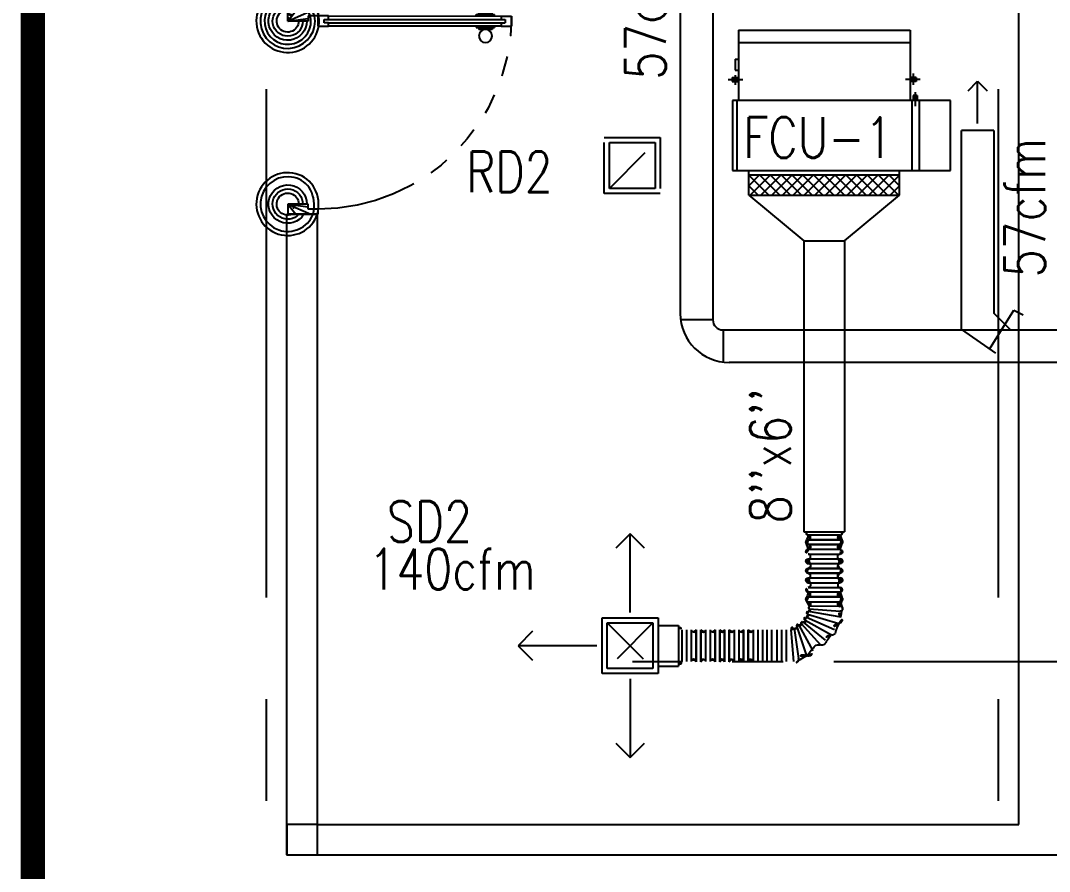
# Model space of a CAD drawing. Extents: x 417866231.7 to 417866328.5, y 43498046.7 to 43498124.2.
# Drawn here: x 417866236.03 to 417866241.09, y 43498093.38 to 43498097.56 of the extents above; entities that cross this region are included whole.
import ezdxf

# ---------------------------------------------------------------- set-up
doc = ezdxf.new("R2010")
doc.units = 0
doc.header["$MEASUREMENT"] = 0
for name, pattern in [('CENTER', [2, 1.25, -0.25, 0.25, -0.25]), ('CENTER2', [1.125, 0.75, -0.125, 0.125, -0.125]), ('CENTERX2', [4, 2.5, -0.5, 0.5, -0.5]), ('HIDDEN', [0.375, 0.25, -0.125])]:
    doc.linetypes.add(name, pattern=pattern)
doc.layers.get('0').update_dxf_attribs({"linetype": 'CONTINUOUS'})
for name, color, linetype in [('ALM', 9, 'CONTINUOUS'), ('AXES', 11, 'CENTERX2'), ('AXES1', 11, 'CENTER'), ('DOOR', 9, 'CONTINUOUS'), ('DUCT', 6, 'CONTINUOUS'), ('ELEV', 2, 'CONTINUOUS'), ('FCU', 6, 'CONTINUOUS'), ('M-AC-FLEX', 7, 'CONTINUOUS'), ('M-EGU.', 2, 'CONTINUOUS'), ('M-TEXT', 2, 'CONTINUOUS'), ('WALL', 9, 'CONTINUOUS')]:
    doc.layers.add(name, color=color, linetype=linetype)
doc.styles.add('ROMANS', font='ROMANS.shx', dxfattribs={"width": 0.6})

# ---------------------------------------------------------------- blocks, each defined once
blk = doc.blocks.new('D1000')
at = {"layer": 'DOOR', "color": 7, "linetype": 'ByBlock'}
for p, q in [((0, 0), (-150, 0)), ((-150, 0), (-150, -25)), ((-150, 0), (0, 0)), ((0, -50), (-113.7, 0)), ((0, -50), (-40.1, 0)), ((0, -50), (0, 0)), ((-1050, -25.2), (-1100, -25.2)), ((-1100, -75.2), (-1100, -25.2)), ((-1100, -25.2), (-1100, -75.2)), ((-1050, -42.2), (-1070, -42.2)), ((-1070, -42.2), (-1070, -58.2)), ((-1050, -25.2), (-1050, -42.2)), ((-927.6, -18), (-1017.6, -18)), ((-1017.6, -25.2), (-1017.6, -18)), ((-1005, -9), (-940.2, -9)), ((-1005, -18), (-1005, -9)), ((-1005, -18), (-940.2, -18)), ((-940.2, -18), (-940.2, -9)), ((-927.6, -25.2), (-927.6, -18)), ((-200, -42), (-200, -25)), ((-200, -25), (-150, -25)), ((-180, -42), (-200, -42)), ((-180, -58), (-180, -42)), ((-150, -75), (-150, -25)), ((-150, -25), (-100, -25)), ((-100, -25), (-100, -50)), ((0, -50), (-100, -36.6)), ((-100, -50), (0, -50)), ((-1050, -75.2), (-1100, -75.2)), ((-1050, -58.2), (-1070, -58.2)), ((-1050, -58.2), (-1050, -75.2)), ((-1017.6, -75.2), (-1017.6, -82.4)), ((-927.6, -82.4), (-1017.6, -82.4)), ((-1005, -82.4), (-940.2, -82.4)), ((-1005, -82.4), (-1005, -91.4)), ((-1005, -91.4), (-940.2, -91.4)), ((-940.2, -82.4), (-940.2, -91.4)), ((-927.6, -75.2), (-927.6, -82.4)), ((-200, -75), (-200, -58)), ((-200, -58), (-180, -58)), ((-150, -75), (-200, -75)), ((0, -950), (-113.7, -1000)), ((-100, -975), (-100, -950)), ((0, -950), (-100, -963.4)), ((-100, -950), (0, -950)), ((0, -950), (-40.1, -1000)), ((0, -950), (0, -1000)), ((-150, -975), (-100, -975)), ((-150, -1000), (-150, -975)), ((-150, -1000), (0, -1000)), ((0, -1000), (-150, -1000))]:
    blk.add_line(p, q, dxfattribs=at)
at = {"layer": 'DOOR', "linetype": 'ByBlock'}
for p, q in [((-200, -25), (-1050, -25.2)), ((-200, -42), (-1050, -42.2)), ((-200, -58), (-1050, -58.2)), ((-1050, -75.2), (-200, -75))]:
    blk.add_line(p, q, dxfattribs=at)
at = {"layer": 'DOOR', "color": 7, "linetype": 'ByBlock'}
for centre in [(-972.6, 23.4), (-972.6, -123.7)]:
    blk.add_circle(centre, 32.4, dxfattribs=at)
for centre, radius, start, end in [((0, -50), 134.4, 158.1598, 169.28), ((0, -50), 74.4, 137.7764, 180), ((0, -50), 54.4, 113.2074, 180), ((0, -50), 154.4, 161.1053, 166.2858), ((0, -50), 114.4, 154.0838, 167.3774), ((0, -50), 94.4, 148.0182, 180), ((0, -50), 34.4, 90, 180), ((0, -50), 14.4, 90, 180), ((0, -950), 94.4, 180, 211.9818), ((0, -950), 74.4, 180, 222.2236), ((0, -950), 54.4, 180, 246.7926), ((0, -950), 34.4, 180, 270), ((0, -950), 14.4, 180, 270), ((0, -950), 154.4, 193.7142, 198.8947), ((0, -950), 134.4, 190.72, 201.8402)]:
    blk.add_arc(centre, radius, start, end, dxfattribs=at)
at = {"layer": 'DOOR', "linetype": 'HIDDEN', "ltscale": 0.5}
blk.add_arc((-149.4, -24.5), 950.5, 180.0434, 269.9667, dxfattribs=at)
blk = doc.blocks.new('*X110')
at = {"color": 0}
for p, q in [((16890.5, -2466.6), (16943.5, -2413.6)), ((16890.5, -2519.6), (16990.5, -2419.6)), ((16990.5, -2512.5), (16891.6, -2413.6)), ((16990.5, -2459.4), (16944.6, -2413.6)), ((16990.5, -2565.5), (16890.5, -2465.5)), ((16890.5, -2572.6), (16990.5, -2472.6)), ((16990.5, -2618.5), (16890.5, -2518.5)), ((16890.5, -2625.7), (16990.5, -2525.7)), ((16990.5, -2671.6), (16890.5, -2571.6)), ((16890.5, -2678.7), (16990.5, -2578.7)), ((16990.5, -2724.6), (16890.5, -2624.6)), ((16890.5, -2731.7), (16990.5, -2631.7)), ((16990.5, -2777.6), (16890.5, -2677.6)), ((16890.5, -2784.8), (16990.5, -2684.8)), ((16990.5, -2830.7), (16890.5, -2730.7)), ((16890.5, -2837.8), (16990.5, -2737.8)), ((16990.5, -2883.7), (16890.5, -2783.7)), ((16890.5, -2890.8), (16990.5, -2790.8)), ((16990.5, -2936.7), (16890.5, -2836.7)), ((16890.5, -2943.9), (16990.5, -2843.9)), ((16990.5, -2989.8), (16890.5, -2889.8)), ((16890.5, -2996.9), (16990.5, -2896.9)), ((16990.5, -3042.8), (16890.5, -2942.8)), ((16890.5, -3049.9), (16990.5, -2949.9)), ((16990.5, -3095.8), (16890.5, -2995.8)), ((16890.5, -3103), (16990.5, -3003)), ((16990.5, -3148.9), (16890.5, -3048.9)), ((16891.5, -3154.9), (16990.5, -3056)), ((16943.5, -3154.9), (16890.5, -3101.9)), ((16944.6, -3154.9), (16990.5, -3109))]:
    blk.add_line(p, q, dxfattribs=at)

msp = doc.modelspace()

# ---------------------------------------------------------------- linework, layer by layer
at = {"layer": 'ALM', "linetype": 'ByBlock'}
msp.add_lwpolyline([(417866237.4886, 43498093.6088), (417866237.3386, 43498093.6088), (417866237.3386, 43498093.4588), (417866237.4886, 43498093.4588)], close=True, dxfattribs=at)
at = {"layer": 'AXES'}
for p, q in [((417866237.2386, 43498046.7245), (417866237.2386, 43498123.5372)), ((417866240.8386, 43498046.7245), (417866240.8386, 43498123.5372))]:
    msp.add_line(p, q, dxfattribs=at)
at = {"layer": 'AXES1'}
msp.add_line((417866297.2786, 43498094.4088), (417866239.0386, 43498094.4088), dxfattribs=at)
at = {"layer": 'DUCT'}
for p, q in [((417866239.2733, 43498098.0242), (417866239.2733, 43498096.1203)), ((417866239.4333, 43498098.0242), (417866239.4333, 43498096.0903)), ((417866240.6554, 43498096.0429), (417866240.6554, 43498097.0205)), ((417866240.8154, 43498097.0205), (417866240.8154, 43498096.1229)), ((417866239.8811, 43498096.4788), (417866239.8811, 43498095.0467)), ((417866239.8811, 43498096.4788), (417866240.0811, 43498096.4788)), ((417866240.0811, 43498096.4788), (417866240.0811, 43498095.0467)), ((417866240.794, 43498095.9459), (417866240.9141, 43498096.1374)), ((417866240.8954, 43498096.0429), (417866240.8154, 43498096.1229)), ((417866240.9141, 43498096.1374), (417866240.9593, 43498096.1143)), ((417866240.9141, 43498096.1374), (417866240.9141, 43498096.1374)), ((417866239.4333, 43498096.0903), (417866239.2752, 43498096.0903)), ((417866239.4833, 43498096.0403), (417866239.4833, 43498095.8822)), ((417866239.4833, 43498096.0403), (417866246.745, 43498096.0403)), ((417866240.6554, 43498096.0429), (417866240.8234, 43498095.9253)), ((417866246.825, 43498095.8803), (417866239.5133, 43498095.8803)), ((417866239.8811, 43498095.0467), (417866240.0811, 43498095.0467))]:
    msp.add_line(p, q, dxfattribs=at)
at = {"layer": 'DUCT', "linetype": 'ByBlock'}
for p, q in [((417866240.8154, 43498097.0205), (417866240.6554, 43498097.0205)), ((417866239.6104, 43498096.7023), (417866239.8811, 43498096.4788)), ((417866240.0811, 43498096.4788), (417866240.3518, 43498096.7023))]:
    msp.add_line(p, q, dxfattribs=at)
at = {"layer": 'DUCT'}
for centre, radius in [((417866239.5133, 43498096.1203), 0.24), ((417866239.4833, 43498096.0903), 0.05)]:
    msp.add_arc(centre, radius, 180, 270, dxfattribs=at)
at = {"layer": 'ELEV', "linetype": 'CENTER2', "const_width": 0.12}
msp.add_lwpolyline([(417866236.0887, 43498051.2697), (417866236.0887, 43498114.8088)], dxfattribs=at)
at = {"layer": 'FCU', "color": 6}
for p, q in [((417866239.5588, 43498097.5135), (417866239.5588, 43498097.1675)), ((417866239.5588, 43498097.5135), (417866240.4033, 43498097.5135)), ((417866240.4033, 43498097.5135), (417866240.4033, 43498097.1675)), ((417866239.5303, 43498097.1675), (417866239.5303, 43498096.8246)), ((417866240.4502, 43498097.1675), (417866239.5303, 43498097.1675)), ((417866240.4502, 43498096.8246), (417866240.4502, 43498097.1675)), ((417866239.5303, 43498096.8246), (417866240.4502, 43498096.8246))]:
    msp.add_line(p, q, dxfattribs=at)
at = {"layer": 'FCU', "color": 3}
for p, q in [((417866239.5588, 43498097.4532), (417866240.4033, 43498097.4532)), ((417866239.5438, 43498097.3719), (417866239.5588, 43498097.3719)), ((417866239.5438, 43498097.3719), (417866239.5438, 43498097.317)), ((417866239.5288, 43498097.2814), (417866239.5288, 43498097.2614)), ((417866239.5288, 43498097.2814), (417866239.5588, 43498097.2814)), ((417866239.5438, 43498097.317), (417866239.5588, 43498097.317)), ((417866240.4333, 43498097.2814), (417866240.4033, 43498097.2814)), ((417866240.4183, 43498097.3012), (417866240.4183, 43498097.2445)), ((417866240.4333, 43498097.2814), (417866240.4333, 43498097.2614)), ((417866239.5089, 43498097.2714), (417866239.5816, 43498097.2714)), ((417866239.5288, 43498097.2614), (417866239.5588, 43498097.2614)), ((417866240.4533, 43498097.2714), (417866240.3806, 43498097.2714)), ((417866240.4333, 43498097.2614), (417866240.4033, 43498097.2614)), ((417866240.4387, 43498097.1925), (417866240.4187, 43498097.1925)), ((417866240.4187, 43498097.1925), (417866240.4187, 43498097.1675)), ((417866240.4287, 43498097.2085), (417866240.4287, 43498097.1402)), ((417866240.4387, 43498097.1925), (417866240.4387, 43498097.1675)), ((417866239.5507, 43498097.1675), (417866239.5507, 43498096.8246)), ((417866240.4115, 43498097.1675), (417866240.4115, 43498096.8246)), ((417866240.6026, 43498097.1675), (417866240.4502, 43498097.1675)), ((417866240.6026, 43498096.8246), (417866240.6026, 43498097.1675)), ((417866239.6104, 43498096.7023), (417866239.6104, 43498096.8246)), ((417866240.3518, 43498096.7023), (417866240.3518, 43498096.8246)), ((417866240.4502, 43498096.8246), (417866240.6026, 43498096.8246)), ((417866239.6104, 43498096.8023), (417866240.3518, 43498096.8023)), ((417866239.6104, 43498096.7023), (417866240.3518, 43498096.7023))]:
    msp.add_line(p, q, dxfattribs=at)
at = {"layer": 'FCU', "color": 2}
msp.add_line((417866239.5438, 43498097.2922), (417866239.5438, 43498097.2445), dxfattribs=at)
at = {"layer": 'M-AC-FLEX', "color": 11}
for p, q in [((417866240.0596, 43498095.0312), (417866239.9026, 43498095.0312)), ((417866239.9026, 43498095.0078), (417866240.0596, 43498095.0078)), ((417866239.9026, 43498095.0078), (417866240.0596, 43498095.0078)), ((417866240.0596, 43498095.0078), (417866239.9026, 43498095.0078)), ((417866239.9026, 43498094.9843), (417866240.0596, 43498094.9843)), ((417866240.0596, 43498094.9843), (417866239.9026, 43498094.9843)), ((417866239.9026, 43498094.9843), (417866240.0596, 43498094.9843)), ((417866240.0596, 43498094.9608), (417866239.9026, 43498094.9608)), ((417866239.9024, 43498094.9378), (417866240.0594, 43498094.9378)), ((417866239.9024, 43498094.9143), (417866240.0594, 43498094.9143)), ((417866239.9024, 43498094.8909), (417866240.0594, 43498094.8909)), ((417866239.9024, 43498094.8674), (417866240.0594, 43498094.8674)), ((417866240.0596, 43498094.8674), (417866239.9026, 43498094.8674)), ((417866239.9024, 43498094.8443), (417866240.0594, 43498094.8443)), ((417866239.9024, 43498094.8209), (417866240.0594, 43498094.8209)), ((417866240.0596, 43498094.8443), (417866239.9026, 43498094.8443)), ((417866239.9024, 43498094.7974), (417866240.0594, 43498094.7974)), ((417866239.9024, 43498094.774), (417866240.0594, 43498094.774)), ((417866240.0596, 43498094.7509), (417866239.9026, 43498094.7509)), ((417866239.9026, 43498094.7274), (417866240.0596, 43498094.7274)), ((417866240.0596, 43498094.7274), (417866239.9026, 43498094.7274)), ((417866239.9026, 43498094.704), (417866240.0596, 43498094.704)), ((417866239.9022, 43498094.6571), (417866240.0635, 43498094.6301)), ((417866239.9071, 43498094.6695), (417866240.0596, 43498094.6571)), ((417866240.0596, 43498094.6805), (417866239.9092, 43498094.6826)), ((417866239.8671, 43498094.5972), (417866239.9621, 43498094.4913)), ((417866239.8783, 43498094.6029), (417866239.9862, 43498094.5149)), ((417866239.8866, 43498094.6127), (417866240.0162, 43498094.5406)), ((417866239.8938, 43498094.6279), (417866240.0317, 43498094.5672)), ((417866239.8992, 43498094.6425), (417866240.0522, 43498094.5967)), ((417866239.2805, 43498094.5661), (417866239.2805, 43498094.4091)), ((417866239.304, 43498094.5661), (417866239.304, 43498094.4091)), ((417866239.304, 43498094.5661), (417866239.304, 43498094.4091)), ((417866239.3274, 43498094.5661), (417866239.3274, 43498094.4091)), ((417866239.3274, 43498094.5661), (417866239.3274, 43498094.4091)), ((417866239.3509, 43498094.5661), (417866239.3509, 43498094.4091)), ((417866239.3509, 43498094.4089), (417866239.3509, 43498094.5659)), ((417866239.3739, 43498094.5661), (417866239.3739, 43498094.4091)), ((417866239.3739, 43498094.4089), (417866239.3739, 43498094.5659)), ((417866239.3974, 43498094.5661), (417866239.3974, 43498094.4091)), ((417866239.3974, 43498094.5661), (417866239.3974, 43498094.4091)), ((417866239.3974, 43498094.5661), (417866239.3974, 43498094.4091)), ((417866239.3974, 43498094.5661), (417866239.3974, 43498094.4091)), ((417866239.4209, 43498094.5661), (417866239.4209, 43498094.4091)), ((417866239.4209, 43498094.5661), (417866239.4209, 43498094.4091)), ((417866239.4209, 43498094.5661), (417866239.4209, 43498094.4091)), ((417866239.4209, 43498094.5661), (417866239.4209, 43498094.4091)), ((417866239.4443, 43498094.5661), (417866239.4443, 43498094.4091)), ((417866239.4443, 43498094.4089), (417866239.4443, 43498094.5659)), ((417866239.4674, 43498094.5661), (417866239.4674, 43498094.4091)), ((417866239.4674, 43498094.5661), (417866239.4674, 43498094.4091)), ((417866239.4674, 43498094.4089), (417866239.4674, 43498094.5659)), ((417866239.4908, 43498094.5661), (417866239.4908, 43498094.4091)), ((417866239.4908, 43498094.5661), (417866239.4908, 43498094.4091)), ((417866239.4908, 43498094.4089), (417866239.4908, 43498094.5659)), ((417866239.5139, 43498094.5661), (417866239.5139, 43498094.4091)), ((417866239.5139, 43498094.4089), (417866239.5139, 43498094.5659)), ((417866239.5374, 43498094.5661), (417866239.5374, 43498094.4091)), ((417866239.5374, 43498094.5661), (417866239.5374, 43498094.4091)), ((417866239.5374, 43498094.5661), (417866239.5374, 43498094.4091)), ((417866239.5374, 43498094.5661), (417866239.5374, 43498094.4091)), ((417866239.5608, 43498094.5661), (417866239.5608, 43498094.4091)), ((417866239.5608, 43498094.5661), (417866239.5608, 43498094.4091)), ((417866239.5608, 43498094.5661), (417866239.5608, 43498094.4091)), ((417866239.5608, 43498094.5661), (417866239.5608, 43498094.4091)), ((417866239.5843, 43498094.5661), (417866239.5843, 43498094.4091)), ((417866239.5843, 43498094.4089), (417866239.5843, 43498094.5659)), ((417866239.6073, 43498094.5661), (417866239.6073, 43498094.4091)), ((417866239.6073, 43498094.4089), (417866239.6073, 43498094.5659)), ((417866239.6308, 43498094.5661), (417866239.6308, 43498094.4091)), ((417866239.6308, 43498094.5661), (417866239.6308, 43498094.4091)), ((417866239.6543, 43498094.5661), (417866239.6543, 43498094.4091)), ((417866239.6543, 43498094.5661), (417866239.6543, 43498094.4091)), ((417866239.6777, 43498094.5661), (417866239.6777, 43498094.4091)), ((417866239.7008, 43498094.4089), (417866239.7008, 43498094.5659)), ((417866239.7242, 43498094.4089), (417866239.7242, 43498094.5659)), ((417866239.7473, 43498094.5661), (417866239.7473, 43498094.4091)), ((417866239.7707, 43498094.5661), (417866239.7707, 43498094.4091)), ((417866239.7942, 43498094.5661), (417866239.7942, 43498094.4091)), ((417866239.8176, 43498094.5661), (417866239.8296, 43498094.4099)), ((417866239.8332, 43498094.5739), (417866239.8552, 43498094.4239)), ((417866239.846, 43498094.581), (417866239.8944, 43498094.4384)), ((417866239.8554, 43498094.589), (417866239.9247, 43498094.4627))]:
    msp.add_line(p, q, dxfattribs=at)
at = {"layer": 'M-AC-FLEX'}
for points in [[(417866239.9026, 43498095.0312, -0.527122), (417866239.8916, 43498095.0467, -0.527122)], [(417866239.9026, 43498095.0312, -1), (417866239.9026, 43498095.0078, 1), (417866239.9026, 43498094.9843)], [(417866239.9026, 43498094.9843, -1), (417866239.9026, 43498095.0078)], [(417866239.9026, 43498094.9608, 1), (417866239.9026, 43498094.9843, -1), (417866239.9026, 43498095.0078)], [(417866239.9026, 43498095.0078, 1), (417866239.9026, 43498094.9843)], [(417866239.9022, 43498095.0312, 0.004461), (417866239.9024, 43498095.0312)], [(417866240.0596, 43498095.0078, -1), (417866240.0596, 43498095.0312)], [(417866240.0596, 43498095.0312, 1), (417866240.0596, 43498095.0078, -1), (417866240.0596, 43498094.9843)], [(417866240.0596, 43498094.9608, -1), (417866240.0596, 43498094.9843, 1), (417866240.0596, 43498095.0078)], [(417866240.0704, 43498095.0467, -0.527196), (417866240.0594, 43498095.0312)], [(417866240.0596, 43498094.9843, 1), (417866240.0596, 43498095.0078)], [(417866240.0596, 43498095.0078, -1), (417866240.0596, 43498094.9843)], [(417866240.0596, 43498095.0078, -1), (417866240.0596, 43498094.9843)], [(417866240.0596, 43498094.9843, 1), (417866240.0596, 43498095.0078)], [(417866239.9026, 43498094.9608, 0.999838), (417866239.9022, 43498094.9378)], [(417866239.9022, 43498094.9608, -0.004461), (417866239.9024, 43498094.9608)], [(417866240.0594, 43498094.8909, -0.00089), (417866240.0594, 43498094.8909, 1), (417866240.0594, 43498094.9143, -1), (417866240.0594, 43498094.9378, 1.018005), (417866240.0594, 43498094.9608)], [(417866240.0596, 43498094.9843, 1), (417866240.0596, 43498094.9608)], [(417866239.9024, 43498094.8909, 0.00089), (417866239.9024, 43498094.8909, -1), (417866239.9024, 43498094.9143, 1), (417866239.9024, 43498094.9378, -0.008922), (417866239.902, 43498094.9378)], [(417866239.9024, 43498094.9143, -0.00089), (417866239.9024, 43498094.9143, 1), (417866239.9024, 43498094.8909, -0.00089), (417866239.9024, 43498094.8909, -0.00089)], [(417866239.9024, 43498094.9143, -0.00089), (417866239.9024, 43498094.9143, 1), (417866239.9024, 43498094.8909, -1), (417866239.9024, 43498094.8674, 0.008922), (417866239.902, 43498094.8674)], [(417866239.9024, 43498094.8909, 0.00089), (417866239.9024, 43498094.8909, -1), (417866239.9024, 43498094.9143, 0.00089), (417866239.9024, 43498094.9143, 0.00089)], [(417866240.0594, 43498094.9143, 0.00089), (417866240.0594, 43498094.9143, -1), (417866240.0594, 43498094.8909, 1), (417866240.0594, 43498094.8674, -1.018005), (417866240.0594, 43498094.8443)], [(417866240.0594, 43498094.9143, 0.00089), (417866240.0594, 43498094.9143, -1), (417866240.0594, 43498094.8909, 0.00089), (417866240.0594, 43498094.8909, 0.00089)], [(417866240.0594, 43498094.8909, -0.00089), (417866240.0594, 43498094.8909, 1), (417866240.0594, 43498094.9143, -0.00089), (417866240.0594, 43498094.9143, -0.00089)], [(417866239.9026, 43498094.8674, 0.999838), (417866239.9022, 43498094.8443)], [(417866239.9026, 43498094.8443, -0.999838), (417866239.9022, 43498094.8674)], [(417866239.9022, 43498094.8674, -0.004461), (417866239.9024, 43498094.8674)], [(417866239.9026, 43498094.8674, 0.492359), (417866239.9139, 43498094.8821, 0.492359)], [(417866239.9092, 43498094.8695, 0.317047), (417866239.9139, 43498094.8821, 0.317047)], [(417866240.0594, 43498094.7974, -0.00089), (417866240.0594, 43498094.7974, 1), (417866240.0594, 43498094.8209, -1), (417866240.0594, 43498094.8443, 1.018005), (417866240.0594, 43498094.8674)], [(417866240.0483, 43498094.8821, 0.492359), (417866240.0596, 43498094.8674)], [(417866240.0596, 43498094.8674, -0.492359), (417866240.0483, 43498094.8821, -0.492359)], [(417866240.0596, 43498094.8674, -0.492357), (417866240.0483, 43498094.8821, -0.492357)], [(417866239.9024, 43498094.7974, 0.00089), (417866239.9024, 43498094.7974, -1), (417866239.9024, 43498094.8209, 1), (417866239.9024, 43498094.8443, -0.008922), (417866239.902, 43498094.8443)], [(417866239.9024, 43498094.8209, -0.00089), (417866239.9024, 43498094.8209, 1), (417866239.9024, 43498094.7974, -1), (417866239.9024, 43498094.774, 0.008922), (417866239.902, 43498094.774)], [(417866239.9024, 43498094.7974, 0.00089), (417866239.9024, 43498094.7974, -1), (417866239.9024, 43498094.8209, 0.00089), (417866239.9024, 43498094.8209, 0.00089)], [(417866239.9024, 43498094.8209, -0.00089), (417866239.9024, 43498094.8209, 1), (417866239.9024, 43498094.7974, -0.00089), (417866239.9024, 43498094.7974, -0.00089)], [(417866239.9022, 43498094.8443, 0.004461), (417866239.9024, 43498094.8443)], [(417866239.9026, 43498094.8443, -0.492359), (417866239.9139, 43498094.8296, -0.492359)], [(417866239.9092, 43498094.8423, -0.317047), (417866239.9139, 43498094.8296, -0.317047)], [(417866240.0594, 43498094.8209, 0.00089), (417866240.0594, 43498094.8209, -1), (417866240.0594, 43498094.7974, 1), (417866240.0594, 43498094.774, -1.018005), (417866240.0594, 43498094.7509)], [(417866240.0483, 43498094.8296, -0.492359), (417866240.0596, 43498094.8443)], [(417866240.0596, 43498094.8443, 0.492359), (417866240.0483, 43498094.8296, 0.492359)], [(417866240.0596, 43498094.8443, 0.492357), (417866240.0483, 43498094.8296, 0.492357)], [(417866240.0594, 43498094.7974, -0.00089), (417866240.0594, 43498094.7974, 1), (417866240.0594, 43498094.8209, -0.00089), (417866240.0594, 43498094.8209, -0.00089)], [(417866240.0594, 43498094.8209, 0.00089), (417866240.0594, 43498094.8209, -1), (417866240.0594, 43498094.7974, 0.00089), (417866240.0594, 43498094.7974, 0.00089)], [(417866239.9026, 43498094.7509, -0.999838), (417866239.9022, 43498094.774)], [(417866239.9026, 43498094.7509, -1), (417866239.9026, 43498094.7274, 1), (417866239.9026, 43498094.704)], [(417866239.9022, 43498094.7509, 0.004461), (417866239.9024, 43498094.7509)], [(417866240.0596, 43498094.7274, -1), (417866240.0596, 43498094.7509)], [(417866240.0596, 43498094.7509, 1), (417866240.0596, 43498094.7274, -1), (417866240.0596, 43498094.704)], [(417866239.9092, 43498094.6826, 0.736653), (417866239.9026, 43498094.704, -1), (417866239.9026, 43498094.7274)], [(417866239.9026, 43498094.7274, 1), (417866239.9026, 43498094.704)], [(417866239.9026, 43498094.704, -0.606794), (417866239.9122, 43498094.6855, -0.606794)], [(417866240.0596, 43498094.6805, -1), (417866240.0596, 43498094.704, 1), (417866240.0596, 43498094.7274)], [(417866240.0596, 43498094.704, 1), (417866240.0596, 43498094.6805, -1), (417866240.0596, 43498094.6571)], [(417866240.0596, 43498094.704, 0.606794), (417866240.05, 43498094.6855, 0.606794)], [(417866240.0596, 43498094.7274, -1), (417866240.0596, 43498094.704)], [(417866240.0596, 43498094.704, 1), (417866240.0596, 43498094.7274)], [(417866239.8975, 43498094.6435, -0.78893), (417866239.9029, 43498094.6571, 1.030272), (417866239.9071, 43498094.6695)], [(417866239.9071, 43498094.6695, -0.635837), (417866239.9092, 43498094.6826, -0.724161)], [(417866240.0632, 43498094.6301, -0.575939), (417866240.0596, 43498094.6571, 1), (417866240.0596, 43498094.6805)], [(417866239.846, 43498094.581, -1.125229), (417866239.8554, 43498094.589, 1.12511), (417866239.8664, 43498094.5985, 0.893954)], [(417866239.8664, 43498094.5985, -0.698197), (417866239.8783, 43498094.6029, 1.180405), (417866239.8866, 43498094.6127)], [(417866239.8866, 43498094.6127, -0.850272), (417866239.8907, 43498094.6285, 1.072461), (417866239.8975, 43498094.6435)], [(417866240.0522, 43498094.5967, 0.652763), (417866240.0317, 43498094.5672, -0.764077), (417866240.0162, 43498094.5406, 0.428567), (417866239.9862, 43498094.5149, -0.696093), (417866239.9621, 43498094.4913)], [(417866240.0522, 43498094.5967, 0.665042), (417866240.0635, 43498094.6301)], [(417866239.2638, 43498094.5764, -0.563461), (417866239.2805, 43498094.5659)], [(417866239.2805, 43498094.5661, 1), (417866239.304, 43498094.5661, -1), (417866239.3274, 43498094.5661)], [(417866239.304, 43498094.5661, -1), (417866239.2805, 43498094.5661)], [(417866239.3274, 43498094.5661, 1), (417866239.304, 43498094.5661)], [(417866239.304, 43498094.5661, -1), (417866239.3274, 43498094.5661)], [(417866239.3509, 43498094.5661, -1), (417866239.3274, 43498094.5661, 1), (417866239.304, 43498094.5661)], [(417866239.3274, 43498094.5661, 1), (417866239.3509, 43498094.5661)], [(417866239.3317, 43498094.5568, 0.631935), (417866239.3509, 43498094.5659, -1.018005), (417866239.3739, 43498094.5659)], [(417866239.3509, 43498094.5659, -0.632264), (417866239.3317, 43498094.5569, -0.632264)], [(417866239.3931, 43498094.5568, -0.631935), (417866239.3739, 43498094.5659, 1.018005), (417866239.3509, 43498094.5659)], [(417866239.3739, 43498094.5661, 1), (417866239.3974, 43498094.5661, -1), (417866239.4209, 43498094.5661)], [(417866239.3974, 43498094.5661, -1), (417866239.3739, 43498094.5661)], [(417866239.3739, 43498094.5659, 0.632264), (417866239.3931, 43498094.5569, 0.632264)], [(417866239.3974, 43498094.5661, -1), (417866239.4209, 43498094.5661)], [(417866239.4209, 43498094.5661, 1), (417866239.3974, 43498094.5661)], [(417866239.4209, 43498094.5661, 1), (417866239.3974, 43498094.5661)], [(417866239.3974, 43498094.5661, -1), (417866239.4209, 43498094.5661)], [(417866239.4443, 43498094.5661, -1), (417866239.4209, 43498094.5661, 1), (417866239.3974, 43498094.5661)], [(417866239.4209, 43498094.5661, 1), (417866239.4443, 43498094.5661)], [(417866239.4252, 43498094.5568, 0.631935), (417866239.4443, 43498094.5659, -1.018005), (417866239.4674, 43498094.5659)], [(417866239.4444, 43498094.5659, -0.632264), (417866239.4252, 43498094.5569, -0.632264)], [(417866239.4865, 43498094.5568, -0.631935), (417866239.4674, 43498094.5659, 1.018005), (417866239.4443, 43498094.5659)], [(417866239.4673, 43498094.5659, 0.632264), (417866239.4865, 43498094.5569, 0.632264)], [(417866239.4908, 43498094.5661, -1), (417866239.4674, 43498094.5661, 0.001127), (417866239.4674, 43498094.5662, 0.001127)], [(417866239.4674, 43498094.5661, 1), (417866239.4908, 43498094.5661, -0.001127), (417866239.4908, 43498094.5662, -0.001127)], [(417866239.4674, 43498094.5661, 1), (417866239.4908, 43498094.5661)], [(417866239.4908, 43498094.5661, -1), (417866239.4674, 43498094.5661)], [(417866239.4717, 43498094.5568, 0.631935), (417866239.4908, 43498094.5659, -1.018005), (417866239.5139, 43498094.5659)], [(417866239.4909, 43498094.5659, -0.632264), (417866239.4717, 43498094.5569, -0.632264)], [(417866239.533, 43498094.5568, -0.631935), (417866239.5139, 43498094.5659, 1.018005), (417866239.4908, 43498094.5659)], [(417866239.5139, 43498094.5661, 1), (417866239.5374, 43498094.5661, -1), (417866239.5608, 43498094.5661)], [(417866239.5374, 43498094.5661, -1), (417866239.5139, 43498094.5661)], [(417866239.5139, 43498094.5659, 0.632264), (417866239.533, 43498094.5569, 0.632264)], [(417866239.5608, 43498094.5661, 1), (417866239.5374, 43498094.5661)], [(417866239.5374, 43498094.5661, -1), (417866239.5608, 43498094.5661)], [(417866239.5843, 43498094.5661, -1), (417866239.5608, 43498094.5661, 1), (417866239.5374, 43498094.5661)], [(417866239.5374, 43498094.5661, -1), (417866239.5608, 43498094.5661)], [(417866239.5608, 43498094.5661, 1), (417866239.5374, 43498094.5661)], [(417866239.5608, 43498094.5661, 1), (417866239.5843, 43498094.5661)], [(417866239.5651, 43498094.5568, 0.631935), (417866239.5843, 43498094.5659, -1.018005), (417866239.6073, 43498094.5659)], [(417866239.5843, 43498094.5659, -0.632264), (417866239.5651, 43498094.5569, -0.632264)], [(417866239.6265, 43498094.5568, -0.631935), (417866239.6073, 43498094.5659, 1.018005), (417866239.5843, 43498094.5659)], [(417866239.6073, 43498094.5661, 1), (417866239.6308, 43498094.5661, -1), (417866239.6543, 43498094.5661)], [(417866239.6308, 43498094.5661, -1), (417866239.6073, 43498094.5661)], [(417866239.6073, 43498094.5659, 0.632264), (417866239.6265, 43498094.5569, 0.632264)], [(417866239.6308, 43498094.5661, -1), (417866239.6543, 43498094.5661)], [(417866239.6777, 43498094.5661, -1), (417866239.6543, 43498094.5661, 1), (417866239.6308, 43498094.5661)], [(417866239.6543, 43498094.5661, 1), (417866239.6308, 43498094.5661)], [(417866239.6543, 43498094.5661, 1), (417866239.6777, 43498094.5661)], [(417866239.7242, 43498094.5659, -0.998407), (417866239.7008, 43498094.5659, 1.018005), (417866239.6777, 43498094.5659)], [(417866239.7007, 43498094.5659, 0.998407), (417866239.7242, 43498094.5659, -1.018005), (417866239.7473, 43498094.5659)], [(417866239.7473, 43498094.5661, 1), (417866239.7707, 43498094.5661, -1), (417866239.7942, 43498094.5661)], [(417866239.7707, 43498094.5661, -1), (417866239.7473, 43498094.5661)], [(417866239.7942, 43498094.5661, 1), (417866239.7707, 43498094.5661)], [(417866239.7942, 43498094.5661, 0.987495), (417866239.8177, 43498094.5658, 0.606794)], [(417866239.8177, 43498094.5658, -0.879519), (417866239.8332, 43498094.5739, 1.034976), (417866239.846, 43498094.581)], [(417866239.8945, 43498094.438, 0.562442), (417866239.8552, 43498094.4239, -0.803591), (417866239.8296, 43498094.4099)], [(417866239.8944, 43498094.4384, 0.604437), (417866239.9247, 43498094.4627, -0.497993), (417866239.9621, 43498094.4913)], [(417866239.2805, 43498094.4091, -0.563378), (417866239.2638, 43498094.3986, -0.563378)], [(417866239.2805, 43498094.4091, -1), (417866239.304, 43498094.4091, 1), (417866239.3274, 43498094.4091)], [(417866239.2805, 43498094.4087, 0.004461), (417866239.2805, 43498094.4089)], [(417866239.3509, 43498094.4091, 1), (417866239.3274, 43498094.4091, -1), (417866239.304, 43498094.4091)], [(417866239.3509, 43498094.4089, 0.632264), (417866239.3317, 43498094.418, 0.632264)], [(417866239.3317, 43498094.418, -0.631935), (417866239.3509, 43498094.4089, 0.008922), (417866239.3509, 43498094.4085)], [(417866239.3509, 43498094.4091, 0.999838), (417866239.3739, 43498094.4087)], [(417866239.3739, 43498094.4091, -0.999838), (417866239.3509, 43498094.4087)], [(417866239.3509, 43498094.4087, -0.004461), (417866239.3509, 43498094.4089)], [(417866239.3739, 43498094.4091, -1), (417866239.3974, 43498094.4091, 1), (417866239.4209, 43498094.4091)], [(417866239.3739, 43498094.4089, -0.632264), (417866239.3931, 43498094.418, -0.632264)], [(417866239.3931, 43498094.418, 0.631935), (417866239.3739, 43498094.4089, -0.008922), (417866239.3739, 43498094.4085)], [(417866239.3739, 43498094.4087, 0.004461), (417866239.3739, 43498094.4089)], [(417866239.4443, 43498094.4091, 1), (417866239.4209, 43498094.4091, -1), (417866239.3974, 43498094.4091)], [(417866239.4209, 43498094.4091, -0.997748), (417866239.3974, 43498094.4091)], [(417866239.3974, 43498094.4091, 0.997748), (417866239.4209, 43498094.4091)], [(417866239.4444, 43498094.4089, 0.632264), (417866239.4252, 43498094.418, 0.632264)], [(417866239.4252, 43498094.418, -0.631935), (417866239.4443, 43498094.4089, 0.008922), (417866239.4443, 43498094.4085)], [(417866239.4674, 43498094.4091, -0.999838), (417866239.4443, 43498094.4087)], [(417866239.4443, 43498094.4091, 0.999838), (417866239.4674, 43498094.4087)], [(417866239.4443, 43498094.4087, -0.004461), (417866239.4443, 43498094.4089)], [(417866239.4673, 43498094.4089, -0.632264), (417866239.4865, 43498094.418, -0.632264)], [(417866239.4908, 43498094.4091, 1), (417866239.4674, 43498094.4091, -0.001127), (417866239.4674, 43498094.4091, -0.001127)], [(417866239.4674, 43498094.4091, -1), (417866239.4908, 43498094.4091, 0.001127), (417866239.4908, 43498094.4091, 0.001127)], [(417866239.4865, 43498094.418, 0.631935), (417866239.4674, 43498094.4089, -0.008922), (417866239.4674, 43498094.4085)], [(417866239.4674, 43498094.4087, 0.004461), (417866239.4674, 43498094.4089)], [(417866239.4909, 43498094.4089, 0.632264), (417866239.4717, 43498094.418, 0.632264)], [(417866239.4717, 43498094.418, -0.631935), (417866239.4908, 43498094.4089, 0.008922), (417866239.4908, 43498094.4085)], [(417866239.4908, 43498094.4091, 0.999838), (417866239.5139, 43498094.4087)], [(417866239.5139, 43498094.4091, -0.999838), (417866239.4908, 43498094.4087)], [(417866239.4908, 43498094.4087, -0.004461), (417866239.4908, 43498094.4089)], [(417866239.5139, 43498094.4091, -1), (417866239.5374, 43498094.4091, 1), (417866239.5608, 43498094.4091)], [(417866239.5139, 43498094.4089, -0.632264), (417866239.533, 43498094.418, -0.632264)], [(417866239.533, 43498094.418, 0.631935), (417866239.5139, 43498094.4089, -0.008922), (417866239.5139, 43498094.4085)], [(417866239.5139, 43498094.4087, 0.004461), (417866239.5139, 43498094.4089)], [(417866239.5843, 43498094.4091, 1), (417866239.5608, 43498094.4091, -1), (417866239.5374, 43498094.4091)], [(417866239.5374, 43498094.4091, 0.997748), (417866239.5608, 43498094.4091)], [(417866239.5608, 43498094.4091, -0.997748), (417866239.5374, 43498094.4091)], [(417866239.5843, 43498094.4089, 0.632264), (417866239.5651, 43498094.418, 0.632264)], [(417866239.5651, 43498094.418, -0.631935), (417866239.5843, 43498094.4089, 0.008922), (417866239.5843, 43498094.4085)], [(417866239.6073, 43498094.4091, -0.999838), (417866239.5843, 43498094.4087)], [(417866239.5843, 43498094.4091, 0.999838), (417866239.6073, 43498094.4087)], [(417866239.5843, 43498094.4087, -0.004461), (417866239.5843, 43498094.4089)], [(417866239.6073, 43498094.4091, -1), (417866239.6308, 43498094.4091, 1), (417866239.6543, 43498094.4091)], [(417866239.6073, 43498094.4089, -0.632264), (417866239.6265, 43498094.418, -0.632264)], [(417866239.6265, 43498094.418, 0.631935), (417866239.6073, 43498094.4089, -0.008922), (417866239.6073, 43498094.4085)], [(417866239.6073, 43498094.4087, 0.004461), (417866239.6073, 43498094.4089)], [(417866239.6777, 43498094.4091, 1), (417866239.6543, 43498094.4091, -1), (417866239.6308, 43498094.4091)], [(417866239.6777, 43498094.4091, 0.999838), (417866239.7008, 43498094.4087)], [(417866239.6777, 43498094.4087, -0.004461), (417866239.6777, 43498094.4089)], [(417866239.7007, 43498094.4089, -0.998407), (417866239.7242, 43498094.4089, 0.008922), (417866239.7242, 43498094.4085)], [(417866239.7242, 43498094.4089, 0.998407), (417866239.7008, 43498094.4089, -0.008922), (417866239.7008, 43498094.4085)], [(417866239.7473, 43498094.4091, -0.999838), (417866239.7242, 43498094.4087)], [(417866239.7473, 43498094.4091, -1), (417866239.7707, 43498094.4091, 1), (417866239.7942, 43498094.4091)], [(417866239.7473, 43498094.4087, 0.004461), (417866239.7473, 43498094.4089)], [(417866239.8296, 43498094.4099, 0.661578), (417866239.7942, 43498094.4091, -1), (417866239.7707, 43498094.4091)]]:
    msp.add_lwpolyline(points, format="xyb", dxfattribs=at)
at = {"layer": 'M-EGU.'}
for p, q in [((417866240.6883, 43498097.2156), (417866240.7354, 43498097.2627)), ((417866240.7354, 43498097.2627), (417866240.7825, 43498097.2156)), ((417866240.7354, 43498097.0552), (417866240.7354, 43498097.2627)), ((417866238.9244, 43498096.961), (417866239.1494, 43498096.961)), ((417866238.9244, 43498096.736), (417866238.9244, 43498096.961)), ((417866239.1494, 43498096.961), (417866239.1494, 43498096.736)), ((417866239.1494, 43498096.736), (417866238.9244, 43498096.736)), ((417866239.0263, 43498095.0376), (417866238.9556, 43498094.9669)), ((417866239.097, 43498094.9669), (417866239.0263, 43498095.0376)), ((417866239.0263, 43498094.6514), (417866239.0263, 43498095.0376)), ((417866238.8888, 43498094.3501), (417866238.8888, 43498094.6251)), ((417866238.8888, 43498094.6251), (417866239.1638, 43498094.6251)), ((417866239.1638, 43498094.6251), (417866239.1638, 43498094.3501)), ((417866238.547, 43498094.5583), (417866238.4763, 43498094.4876)), ((417866239.1638, 43498094.5876), (417866239.2638, 43498094.5876)), ((417866239.2638, 43498094.5876), (417866239.2638, 43498094.3876)), ((417866238.8625, 43498094.4876), (417866238.4763, 43498094.4876)), ((417866238.4763, 43498094.4876), (417866238.547, 43498094.4169)), ((417866239.1638, 43498094.3501), (417866238.8888, 43498094.3501)), ((417866239.1638, 43498094.3876), (417866239.2638, 43498094.3876)), ((417866239.0263, 43498094.3238), (417866239.0263, 43498093.9376)), ((417866238.9556, 43498094.0083), (417866239.0263, 43498093.9376)), ((417866239.0263, 43498093.9376), (417866239.097, 43498094.0083))]:
    msp.add_line(p, q, dxfattribs=at)
at = {"layer": 'M-EGU.', "linetype": 'HIDDEN'}
for p, q in [((417866238.8994, 43498096.986), (417866239.1744, 43498096.986)), ((417866238.8994, 43498096.711), (417866238.8994, 43498096.986)), ((417866239.1744, 43498096.986), (417866239.1744, 43498096.711)), ((417866238.9244, 43498096.736), (417866239.1494, 43498096.961)), ((417866239.1744, 43498096.711), (417866238.8994, 43498096.711)), ((417866238.9138, 43498094.3751), (417866238.9138, 43498094.6001)), ((417866238.9138, 43498094.6001), (417866239.1388, 43498094.3751)), ((417866239.1388, 43498094.6001), (417866238.9138, 43498094.3751)), ((417866238.9138, 43498094.6001), (417866239.1388, 43498094.6001)), ((417866239.1388, 43498094.6001), (417866239.1388, 43498094.3751)), ((417866239.1388, 43498094.3751), (417866238.9138, 43498094.3751))]:
    msp.add_line(p, q, dxfattribs=at)
at = {"layer": 'WALL'}
for p, q in [((417866240.9386, 43498093.6088), (417866240.9386, 43498097.7588)), ((417866237.3386, 43498093.4588), (417866237.3386, 43498096.6088)), ((417866237.4886, 43498093.6088), (417866237.4886, 43498096.6088)), ((417866237.4886, 43498093.6088), (417866240.9386, 43498093.6088)), ((417866237.3386, 43498093.4588), (417866245.5886, 43498093.4588))]:
    msp.add_line(p, q, dxfattribs=at)
at = {"layer": 'WALL', "linetype": 'ByBlock'}
msp.add_line((417866237.4886, 43498096.6088), (417866237.3386, 43498096.6088), dxfattribs=at)
msp.add_line((417866237.4886, 43498096.6088), (417866237.3386, 43498096.6088), dxfattribs=at)

# ---------------------------------------------------------------- block references
at = {"layer": 'DOOR', "color": 0, "linetype": 'Continuous', "xscale": -0.0009999871253967285, "yscale": 0.001000002026557922, "zscale": 0.001}
msp.add_blockref('D1000', (417866237.3425, 43498097.6088), dxfattribs=at)
at = {"layer": 'FCU', "color": 11, "xscale": 0.001000002026557922, "yscale": 0.001000002026557922, "zscale": 0.001, "rotation": 270}
msp.add_blockref('*X110', (417866242.7654, 43498113.6928), dxfattribs=at)

# ---------------------------------------------------------------- texts
at = {"layer": 'M-TEXT', "style": 'ROMANS', "width": 0.8}
for s, p in [('57cfm', (417866239.2026, 43498097.2708)), ('57cfm', (417866241.0679, 43498096.2989)), ("8''x6''", (417866239.8168, 43498095.0893))]:
    msp.add_text(s, height=0.2, rotation=90, dxfattribs=at).set_placement(p)
for s, p in [('FCU-1', (417866239.5834, 43498096.886)), ('RD2', (417866238.2198, 43498096.7181)), ('SD2', (417866237.8303, 43498094.9981)), ('140cfm', (417866237.7402, 43498094.7644))]:
    msp.add_text(s, height=0.2, dxfattribs=at).set_placement(p)

doc.saveas('drawing.dxf')
